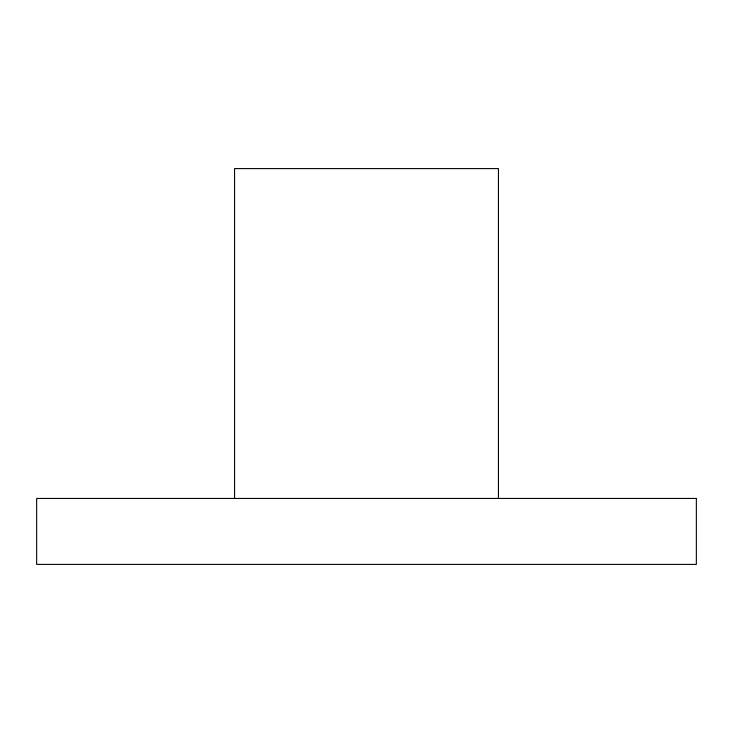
<?xml version="1.0" encoding="UTF-8"?>
<svg xmlns="http://www.w3.org/2000/svg" width="733" height="733" viewBox="0 0 733 733"><rect width="100%" height="100%" fill="white"/><g stroke="black" fill="none" stroke-linecap="round" stroke-linejoin="round"><path stroke-width="1.1" d="M498.44 498.44L498.44 168.59L234.56 168.59L234.56 498.44M696.35 498.44L36.65 498.44L36.65 564.41L696.35 564.41L696.35 498.44"/></g></svg>
